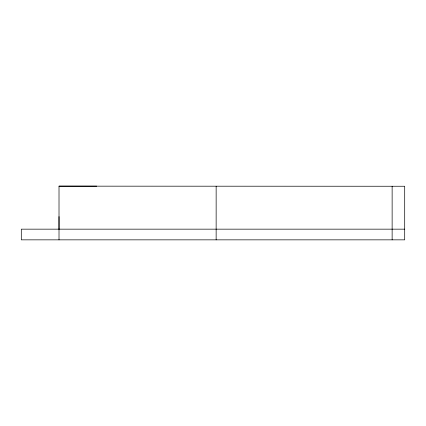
<?xml version="1.0" encoding="UTF-8"?>
<svg xmlns="http://www.w3.org/2000/svg" width="426" height="426" viewBox="0 0 426 426"><rect width="100%" height="100%" fill="white"/><g stroke="black" fill="none" stroke-linecap="round" stroke-linejoin="round"><path stroke-width="0.64" d="M59.012 229.161L59.012 186.151L96.723 186.151M216.147 186.253L216.142 239.849M392.133 186.253L392.133 239.849M404.7 229.161L21.3 229.161L21.3 239.849L404.7 239.849L404.7 186.253L59.012 186.151M59.012 216.589L59.012 239.849"/></g></svg>
